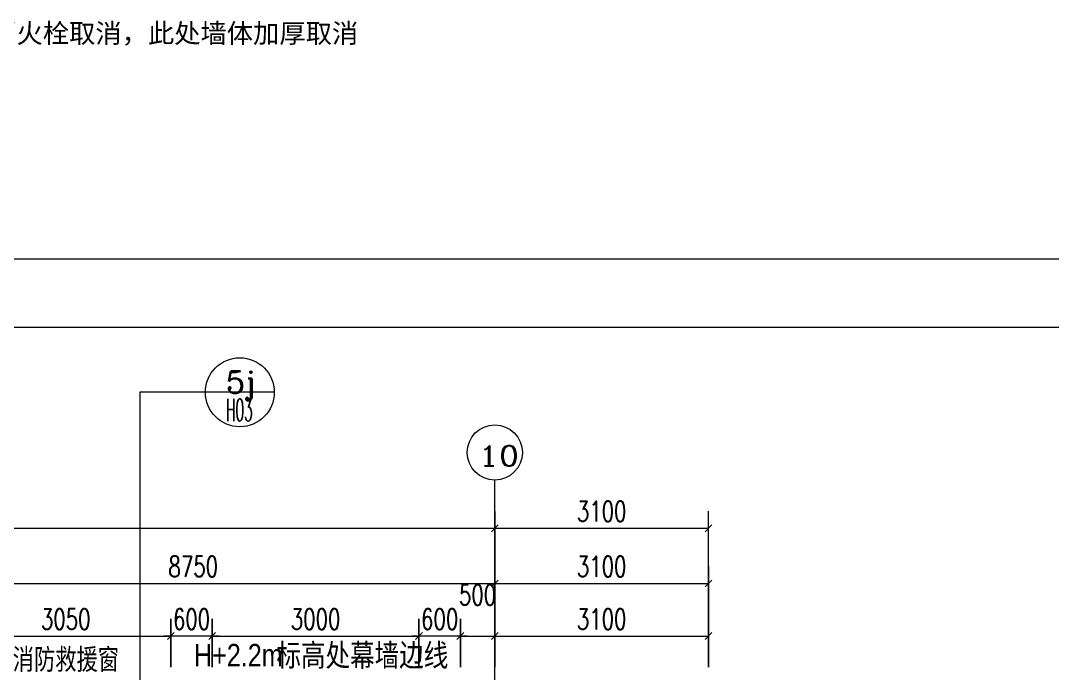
# Model space of a CAD drawing. Header units: millimetres. Extents: x 8533 to 398112, y -117646 to 105276.
# Drawn here: x 186417 to 201385, y 76592 to 86057 of the extents above; entities that cross this region are included whole.
import ezdxf

# ---------------------------------------------------------------- set-up
doc = ezdxf.new("R2010")
doc.units = ezdxf.units.MM
for name, color, linetype, lineweight in [('A-D0TE-BF$0$A-Axis', 3, 'Continuous', 13), ('A-D0TE-BF$0$A-Axis-TEXT', 7, 'Continuous', 13), ('A-DIM-TF$0$A-Dims', 140, 'Continuous', 13), ('A-Iden-10F$0$A-Dims-IDEN', 13, 'Continuous', 13), ('A-PMDT-10F$0$A-Dims-IDEN', 13, 'Continuous', 13), ('A-PMDT-10F$0$A-win-text-F', 212, 'Continuous', 13), ('A-wall-10F$0$20250401', 6, 'Continuous', 13), ('A1$0$TK', 4, 'Continuous', 13), ('A1$0$VHBoundary', 4, 'Continuous', 13), ('塔楼-ARC-10F-20250714_dwg', 8, 'Continuous', 13)]:
    doc.layers.add(name, color=color, linetype=linetype, lineweight=lineweight)
doc.styles.add('Arial_12', font='arial.ttf', dxfattribs={"height": 279.600661})
doc.styles.add('Arial_5', font='arial.ttf', dxfattribs={"width": 0.8, "height": 326.200771})
doc.styles.add('Complex_15', font='complex_.ttf', dxfattribs={"width": 1.009615, "height": 321.993789})
doc.styles.add('Complex_16', font='complex_.ttf', dxfattribs={"width": 0.452586, "height": 321.993789})
doc.styles.add('Complex_4', font='complex_.ttf', dxfattribs={"width": 1.209725, "height": 287.621798})
doc.styles.add('Simplex', font='simplex_.ttf', dxfattribs={"width": 0.705882, "height": 297.5})
doc.styles.add('宋体', font='', dxfattribs={"width": 0.75, "height": 302.109705})
doc.styles.get('宋体').set_extended_font_data('SimSun')

# ---------------------------------------------------------------- blocks, each defined once
blk = doc.blocks.new('塔楼-ARC-10F-20250714_dwg__AXISO-2024559-10F_ARC_46_000_')
at = {"layer": 'A-D0TE-BF$0$A-Axis'}
blk.add_circle((0, 0), 0.5, dxfattribs=at)
blk = doc.blocks.new('塔楼-ARC-10F-20250714_dwg_A-D0TE-BF$0$_ArchTick-2024560-10F_ARC_46_000_')
at = {"layer": 'A-D0TE-BF$0$A-Axis'}
blk.add_line((-0.5, -0.5), (0.5, 0.5), dxfattribs=at)
blk = doc.blocks.new('塔楼-ARC-10F-20250714_dwg_A-D0TE-BF-2024562-10F_ARC_46_000_')
at = {"layer": 'A-D0TE-BF$0$A-Axis'}
for p, q in [((37000, 12239), (37000, 15239)), ((0, 14539), (37000, 14539))]:
    blk.add_line(p, q, dxfattribs=at)
at = {"layer": 'A-D0TE-BF$0$A-Axis', "flags": 128}
for points in [[(37000, 13989), (37000, 12539), (37000, 14789)], [(0, 13739), (8750, 13739), (10500, 13739), (13450, 13739), (16450, 13739), (20550, 13739), (23550, 13739), (26600, 13739), (28250, 13739), (37000, 13739)]]:
    blk.add_lwpolyline(points, dxfattribs=at)
for name, p, xscale, yscale, zscale in [('塔楼-ARC-10F-20250714_dwg__AXISO-2024559-10F_ARC_46_000_', (37000, 15639), 800, 800, 800), ('塔楼-ARC-10F-20250714_dwg_A-D0TE-BF$0$_ArchTick-2024560-10F_ARC_46_000_', (37000, 14539), 100, 100, 100), ('塔楼-ARC-10F-20250714_dwg_A-D0TE-BF$0$_ArchTick-2024560-10F_ARC_46_000_', (37000, 13739), 100, 100, 100)]:
    blk.add_blockref(name, p, dxfattribs=dict(xscale=xscale, yscale=yscale, zscale=zscale))
at = {"layer": 'A-D0TE-BF$0$A-Axis', "color": 7, "insert": (32625, 14134), "char_height": 297.5, "width": 917.9, "attachment_point": 2, "line_spacing_factor": 1.125731, "style": 'Simplex'}
blk.add_mtext('8750', dxfattribs=at)
at = {"layer": 'A-D0TE-BF$0$A-Axis-TEXT', "insert": (36760, 15735), "char_height": 287.6, "width": 688.93, "attachment_point": 1, "line_spacing_factor": 1.141342, "style": 'Complex_4'}
blk.add_mtext('10', dxfattribs=at)
blk = doc.blocks.new('塔楼-ARC-10F-20250714_dwg_A-DIM-TF$0$_ArchTick-2024609-10F_ARC_46_000_')
at = {"layer": 'A-DIM-TF$0$A-Dims'}
blk.add_line((-0.5, -0.5), (0.5, 0.5), dxfattribs=at)
blk = doc.blocks.new('塔楼-ARC-10F-20250714_dwg_A-DIM-TF-2024610-10F_ARC_46_000_')
at = {"layer": 'A-DIM-TF$0$A-Dims'}
for p, q in [((40100, 12523), (40100, 14789)), ((37000, 14539), (40100, 14539)), ((37000, 13739), (40100, 13739))]:
    blk.add_line(p, q, dxfattribs=at)
at = {"layer": 'A-DIM-TF$0$A-Dims', "flags": 128}
for points in [[(37000, 14789), (37000, 12523), (37000, 13989)], [(40100, 13989), (40100, 12523), (40100, 13226)], [(29350, 12976), (29250, 12976), (32300, 12976)], [(32900, 12976), (32300, 12976), (32200, 12976)], [(33000, 12976), (32900, 12976), (35900, 12976)], [(36500, 12976), (35900, 12976), (35800, 12976)], [(36600, 12976), (36500, 12976), (37000, 12976), (40100, 12976)]]:
    blk.add_lwpolyline(points, dxfattribs=at)
for points in [[(32300, 13226), (32300, 12523)], [(32900, 13226), (32900, 12523)], [(35900, 13226), (35900, 12523)], [(36500, 13226), (36500, 12523)], [(37000, 13226), (37000, 12523)]]:
    blk.add_lwpolyline(points, close=True, dxfattribs=at)
at = {"xscale": 100, "yscale": 100, "zscale": 100, "rotation": 180}
for p in [(37000, 14539), (37000, 13739), (32900, 12976), (32900, 12976), (36500, 12976), (36500, 12976), (37000, 12976)]:
    blk.add_blockref('塔楼-ARC-10F-20250714_dwg_A-DIM-TF$0$_ArchTick-2024609-10F_ARC_46_000_', p, dxfattribs=at)
at = {"xscale": 100, "yscale": 100, "zscale": 100}
for p in [(40100, 14539), (40100, 13739), (32300, 12976), (32300, 12976), (35900, 12976), (35900, 12976), (37000, 12976), (40100, 12976)]:
    blk.add_blockref('塔楼-ARC-10F-20250714_dwg_A-DIM-TF$0$_ArchTick-2024609-10F_ARC_46_000_', p, dxfattribs=at)
at = {"layer": 'A-DIM-TF$0$A-Dims', "color": 7, "char_height": 297.5, "attachment_point": 2, "line_spacing_factor": 1.125731, "style": 'Simplex'}
for s, insert, width in [('3100', (38550, 14934), 871.28), ('3100', (38550, 14134), 871.28), ('500', (36750, 13721), 688.42), ('3050', (30775, 13371), 917.9), ('600', (32600, 13371), 688.42), ('3000', (34400, 13371), 917.9), ('600', (36200, 13371), 688.42), ('3100', (38550, 13371), 871.28)]:
    blk.add_mtext(s, dxfattribs=dict(at, insert=insert, width=width))
blk = doc.blocks.new('塔楼-ARC-10F-20250714_dwg_A-Iden-10F-2024611-10F_ARC_46_000_')
at = {"layer": 'A-Iden-10F$0$A-Dims-IDEN', "flags": 128}
blk.add_lwpolyline([(33801, 16512), (32801, 16512), (31850, 16512), (31850, 10372)], dxfattribs=at)
at = {"layer": 'A-Iden-10F$0$A-Dims-IDEN'}
blk.add_circle((33301, 16512), 500, dxfattribs=at)
at = {"layer": 'A-Iden-10F$0$A-Dims-IDEN', "color": 7, "char_height": 322, "attachment_point": 1, "line_spacing_factor": 1.141342}
for s, insert, width, style in [('5j', (33100, 16820), 572.6, 'Complex_15'), ('H03', (33100, 16417), 521.96, 'Complex_16')]:
    blk.add_mtext(s, dxfattribs=dict(at, insert=insert, width=width, style=style))
blk = doc.blocks.new('塔楼-ARC-10F-20250714_dwg_A-PMDT-10F$0$gcdftgv-2024761-10F_ARC_46_000_')
at = {"layer": 'A-PMDT-10F$0$A-win-text-F', "color": 1, "insert": (145, 603758), "char_height": 302.1, "width": 1961.06, "attachment_point": 1, "rotation": 90, "line_spacing_factor": 0.877739, "style": '宋体'}
blk.add_mtext('消防救援窗', dxfattribs=at)
blk = doc.blocks.new('塔楼-ARC-10F-20250714_dwg_A-wall-10F-2024810-10F_ARC_46_000_')
at = {"layer": 'A-wall-10F$0$20250401', "insert": (26247, 21858), "char_height": 279.6, "width": 12083.3, "attachment_point": 1, "line_spacing_factor": 0.941778, "style": 'Arial_12'}
blk.add_mtext('批注：根据水意见，消火栓取消，此处墙体加厚取消', dxfattribs=at)
blk = doc.blocks.new('塔楼-ARC-10F-20250714_dwg_A-PMDT-10F-2024812-10F_ARC_46_000_')
for name in ['塔楼-ARC-10F-20250714_dwg_A-wall-10F-2024810-10F_ARC_46_000_', '塔楼-ARC-10F-20250714_dwg_A-Iden-10F-2024611-10F_ARC_46_000_', '塔楼-ARC-10F-20250714_dwg_A-D0TE-BF-2024562-10F_ARC_46_000_', '塔楼-ARC-10F-20250714_dwg_A-DIM-TF-2024610-10F_ARC_46_000_']:
    blk.add_blockref(name, (0, 0))
at = {"rotation": 270}
blk.add_blockref('塔楼-ARC-10F-20250714_dwg_A-PMDT-10F$0$gcdftgv-2024761-10F_ARC_46_000_', (-573753, 12937), dxfattribs=at)
at = {"layer": 'A-PMDT-10F$0$A-Dims-IDEN', "color": 7, "char_height": 326.2, "attachment_point": 1, "line_spacing_factor": 0.941778, "style": 'Arial_5'}
for s, insert, width in [('标高处幕墙边线', (33833, 12863), 3402.42), ('H+2.2m', (32636, 12863), 1458.18)]:
    blk.add_mtext(s, dxfattribs=dict(at, insert=insert, width=width))
blk = doc.blocks.new('塔楼-ARC-10F-20250714_dwg_A1$0$template_31-施工图_A1_A1_0_0000_96bfb8f6bf39ce896c2a6bb48d8e90ee-2024813-10F_ARC_46_000_')
at = {"layer": 'A1$0$TK', "flags": 128}
for points in [[(0, 594), (841, 594), (841, 0), (0, 0)], [(25, 584), (25, 10), (831, 10), (831, 584)]]:
    blk.add_lwpolyline(points, close=True, dxfattribs=at)
at = {"layer": 'A1$0$VHBoundary', "flags": 128}
blk.add_lwpolyline([(0, 594), (841, 594), (841, 0), (0, 0)], close=True, dxfattribs=at)
blk = doc.blocks.new('塔楼-ARC-10F-20250714_dwg_A1-2024814-10F_ARC_46_000_')
at = {"xscale": 100, "yscale": 100, "zscale": 100}
blk.add_blockref('塔楼-ARC-10F-20250714_dwg_A1$0$template_31-施工图_A1_A1_0_0000_96bfb8f6bf39ce896c2a6bb48d8e90ee-2024813-10F_ARC_46_000_', (78606, 14591), dxfattribs=at)
blk = doc.blocks.new('塔楼-ARC-10F-20250714_dwg-2024558-10F_ARC_46_000_')
for name, p in [('塔楼-ARC-10F-20250714_dwg_A-PMDT-10F-2024812-10F_ARC_46_000_', (1173208, 610816)), ('塔楼-ARC-10F-20250714_dwg_A1-2024814-10F_ARC_46_000_', (1084115, 555274))]:
    blk.add_blockref(name, p)

msp = doc.modelspace()

# ---------------------------------------------------------------- block references
at = {"layer": '塔楼-ARC-10F-20250714_dwg', "color": 7}
msp.add_blockref('塔楼-ARC-10F-20250714_dwg-2024558-10F_ARC_46_000_', (-1016912, -546660), dxfattribs=at)

doc.saveas('drawing.dxf')
